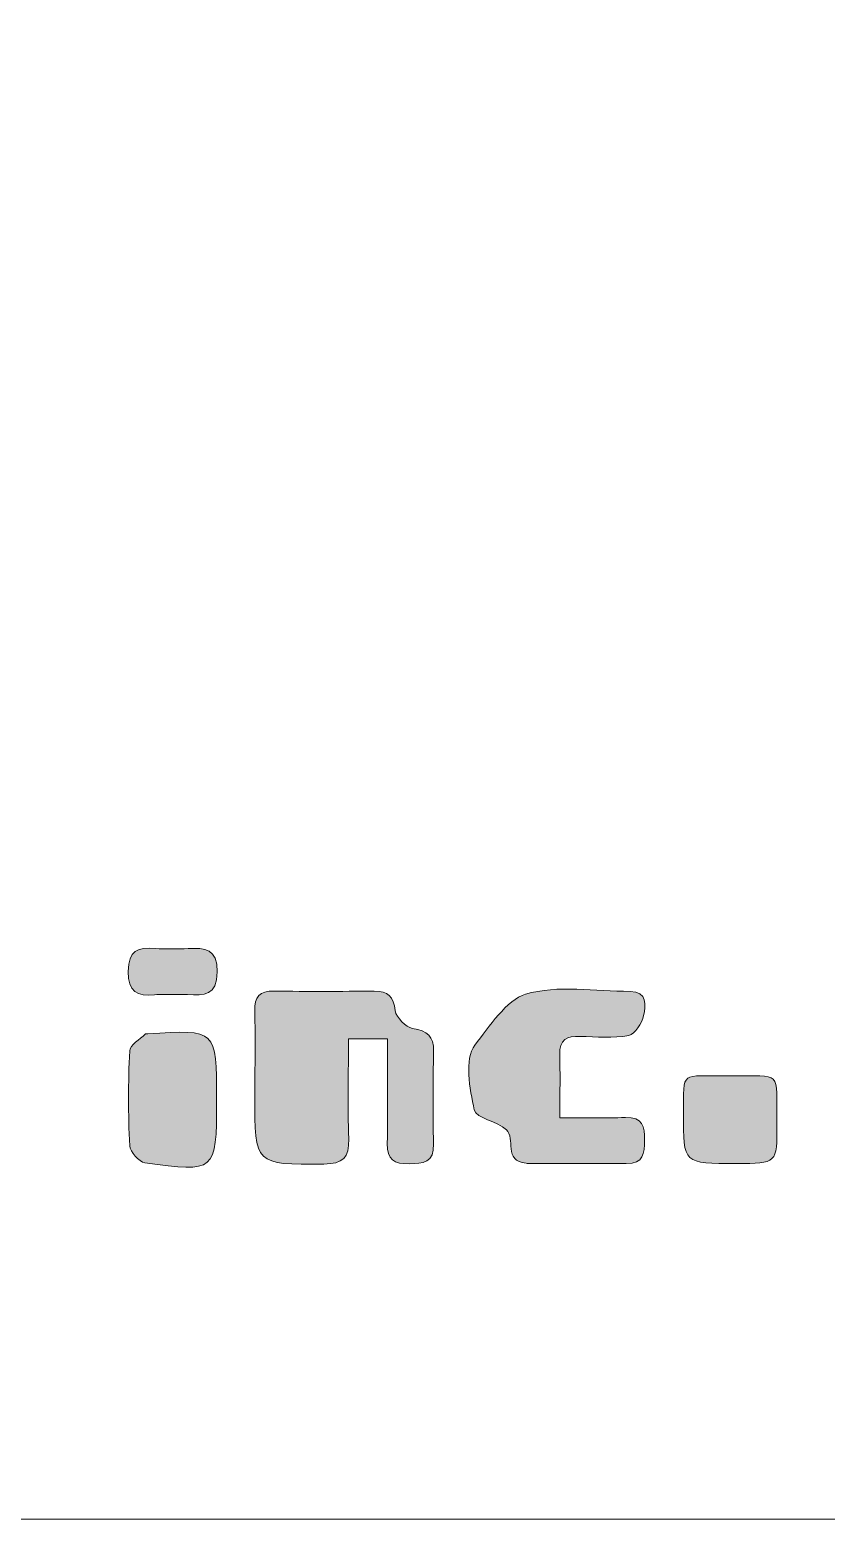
# Model space of a CAD drawing. Header units: inches. Extents: x 0 to 8, y -5.01 to 0.
# Drawn here: x 5.627 to 6.273, y -5.008 to -3.802 of the extents above; entities that cross this region are included whole.
import ezdxf

# ---------------------------------------------------------------- set-up
doc = ezdxf.new("R2010")
doc.units = ezdxf.units.IN
doc.header["$MEASUREMENT"] = 0
doc.layers.add('Layer 1', color=7, linetype='Continuous')

# ---------------------------------------------------------------- blocks, each defined once
blk = doc.blocks.new('block 2')
at = {"layer": 'Layer 1', "true_color": 0xffffff}
h = blk.add_hatch(color=7, dxfattribs=at)
edge = h.paths.add_edge_path()
edge.add_spline(control_points=[(5.7425, -4.5835), (5.7377, -4.5835), (5.7328, -4.583), (5.7281, -4.5836), (5.7139, -4.5851), (5.7068, -4.5814), (5.7068, -4.5647), (5.7068, -4.5477), (5.7148, -4.5452), (5.7285, -4.5461), (5.7374, -4.5468), (5.7464, -4.5466), (5.7554, -4.5462), (5.769, -4.5455), (5.779, -4.5462), (5.7789, -4.5651), (5.7789, -4.5846), (5.7681, -4.5841), (5.7549, -4.5835), (5.7508, -4.5833), (5.7467, -4.5835), (5.7425, -4.5835)], knot_values=[0, 0, 0, 0, 1, 1, 1, 2, 2, 2, 3, 3, 3, 4, 4, 4, 5, 5, 5, 6, 6, 6, 7, 7, 7, 7], degree=3, periodic=1)
h = blk.add_hatch(color=7, dxfattribs=at)
edge = h.paths.add_edge_path()
edge.add_spline(control_points=[(5.8853, -4.6193), (5.8853, -4.6466), (5.8845, -4.6735), (5.8855, -4.7003), (5.8861, -4.7158), (5.8808, -4.7205), (5.8653, -4.7207), (5.8094, -4.7211), (5.8094, -4.7217), (5.8094, -4.6654), (5.8095, -4.6425), (5.8098, -4.6196), (5.8094, -4.5968), (5.8091, -4.5854), (5.8133, -4.5804), (5.8251, -4.5806), (5.8521, -4.5811), (5.8791, -4.5809), (5.9062, -4.5807), (5.9173, -4.5806), (5.9216, -4.5852), (5.9232, -4.5965), (5.924, -4.6021), (5.9317, -4.6099), (5.9373, -4.6109), (5.9491, -4.6129), (5.9545, -4.6171), (5.9543, -4.6294), (5.9538, -4.6544), (5.9535, -4.6793), (5.9543, -4.7043), (5.9548, -4.7198), (5.9459, -4.7203), (5.9344, -4.7205), (5.9225, -4.7207), (5.9164, -4.7174), (5.9167, -4.7041), (5.9173, -4.6764), (5.9169, -4.6488), (5.9169, -4.6193), (5.9063, -4.6193), (5.8972, -4.6193), (5.8853, -4.6193)], knot_values=[0, 0, 0, 0, 1, 1, 1, 2, 2, 2, 3, 3, 3, 4, 4, 4, 5, 5, 5, 6, 6, 6, 7, 7, 7, 8, 8, 8, 9, 9, 9, 10, 10, 10, 11, 11, 11, 12, 12, 12, 13, 13, 13, 14, 14, 14, 14], degree=3, periodic=1)
h = blk.add_hatch(color=7, dxfattribs=at)
edge = h.paths.add_edge_path()
edge.add_spline(control_points=[(6.0566, -4.6832), (6.0767, -4.6832), (6.0933, -4.6837), (6.1097, -4.683), (6.1238, -4.6824), (6.1254, -4.6902), (6.1252, -4.7014), (6.1251, -4.7119), (6.1248, -4.7207), (6.1103, -4.7204), (6.0847, -4.7199), (6.059, -4.7203), (6.0334, -4.7203), (6.032, -4.7203), (6.0306, -4.7203), (6.0292, -4.7201), (6.0109, -4.7183), (6.0207, -4.7), (6.0133, -4.693), (6.0059, -4.6859), (5.9888, -4.6837), (5.9873, -4.6769), (5.9835, -4.6597), (5.9791, -4.6358), (5.9878, -4.6244), (5.9992, -4.6095), (6.0136, -4.5878), (6.0288, -4.5832), (6.0549, -4.5754), (6.0851, -4.5808), (6.1135, -4.5809), (6.1279, -4.581), (6.1262, -4.5925), (6.1245, -4.6005), (6.1232, -4.6066), (6.1175, -4.6156), (6.1125, -4.6166), (6.0997, -4.6189), (6.0863, -4.6178), (6.0731, -4.6173), (6.0622, -4.6168), (6.0561, -4.6199), (6.0565, -4.6322), (6.057, -4.6481), (6.0566, -4.664), (6.0566, -4.6832)], knot_values=[0, 0, 0, 0, 1, 1, 1, 2, 2, 2, 3, 3, 3, 4, 4, 4, 5, 5, 5, 6, 6, 6, 7, 7, 7, 8, 8, 8, 9, 9, 9, 10, 10, 10, 11, 11, 11, 12, 12, 12, 13, 13, 13, 14, 14, 14, 15, 15, 15, 15], degree=3, periodic=1)
h = blk.add_hatch(color=7, dxfattribs=at)
edge = h.paths.add_edge_path()
edge.add_spline(control_points=[(5.7784, -4.6679), (5.7784, -4.6686), (5.7784, -4.6693), (5.7784, -4.67), (5.7784, -4.7269), (5.7776, -4.7278), (5.7203, -4.7197), (5.7155, -4.719), (5.7082, -4.7108), (5.708, -4.7059), (5.7067, -4.6803), (5.7067, -4.6546), (5.708, -4.6291), (5.7082, -4.6243), (5.7162, -4.6199), (5.7207, -4.6154), (5.721, -4.615), (5.722, -4.6154), (5.7227, -4.6153), (5.7784, -4.6117), (5.7784, -4.6117), (5.7784, -4.6679)], knot_values=[0, 0, 0, 0, 1, 1, 1, 2, 2, 2, 3, 3, 3, 4, 4, 4, 5, 5, 5, 6, 6, 6, 7, 7, 7, 7], degree=3, periodic=1)
h = blk.add_hatch(color=7, dxfattribs=at)
edge = h.paths.add_edge_path()
edge.add_spline(control_points=[(6.1946, -4.6492), (6.2378, -4.6499), (6.2321, -4.6431), (6.2325, -4.6883), (6.2328, -4.7203), (6.2326, -4.7203), (6.1997, -4.7203), (6.1567, -4.7204), (6.1565, -4.7204), (6.1568, -4.6799), (6.1571, -4.6439), (6.153, -4.6498), (6.1946, -4.6492)], knot_values=[0, 0, 0, 0, 1, 1, 1, 2, 2, 2, 3, 3, 3, 4, 4, 4, 4], degree=3, periodic=1)
at = {"layer": 'Layer 1', "lineweight": 0}
for points, knots in [([(0.0042, -0.0042), (2.6708, -0.0042), (5.3375, -0.0042), (8.0042, -0.0042), (8.0042, -1.6722), (8.0042, -3.3403), (8.0042, -5.0083), (5.3375, -5.0083), (2.6708, -5.0083), (0.0042, -5.0083), (0.0042, -3.3403), (0.0042, -1.6722), (0.0042, -0.0042)], [0, 0, 0, 0, 1, 1, 1, 2, 2, 2, 3, 3, 3, 4, 4, 4, 4]), ([(5.7425, -4.5835), (5.7467, -4.5835), (5.7508, -4.5833), (5.7549, -4.5835), (5.7681, -4.5841), (5.7789, -4.5846), (5.7789, -4.5651), (5.779, -4.5462), (5.769, -4.5455), (5.7554, -4.5462), (5.7464, -4.5466), (5.7374, -4.5468), (5.7285, -4.5461), (5.7148, -4.5452), (5.7068, -4.5477), (5.7068, -4.5647), (5.7068, -4.5814), (5.7139, -4.5851), (5.7281, -4.5836), (5.7328, -4.583), (5.7377, -4.5835), (5.7425, -4.5835)], [0, 0, 0, 0, 1, 1, 1, 2, 2, 2, 3, 3, 3, 4, 4, 4, 5, 5, 5, 6, 6, 6, 7, 7, 7, 7]), ([(5.7425, -4.5835), (5.7377, -4.5835), (5.7328, -4.583), (5.7281, -4.5836), (5.7139, -4.5851), (5.7068, -4.5814), (5.7068, -4.5647), (5.7068, -4.5477), (5.7148, -4.5452), (5.7285, -4.5461), (5.7374, -4.5468), (5.7464, -4.5466), (5.7554, -4.5462), (5.769, -4.5455), (5.779, -4.5462), (5.7789, -4.5651), (5.7789, -4.5846), (5.7681, -4.5841), (5.7549, -4.5835), (5.7508, -4.5833), (5.7467, -4.5835), (5.7425, -4.5835)], [0, 0, 0, 0, 1, 1, 1, 2, 2, 2, 3, 3, 3, 4, 4, 4, 5, 5, 5, 6, 6, 6, 7, 7, 7, 7]), ([(5.8853, -4.6193), (5.8972, -4.6193), (5.9063, -4.6193), (5.9169, -4.6193), (5.9169, -4.6488), (5.9173, -4.6764), (5.9167, -4.7041), (5.9164, -4.7174), (5.9225, -4.7207), (5.9344, -4.7205), (5.9459, -4.7203), (5.9548, -4.7198), (5.9543, -4.7043), (5.9535, -4.6793), (5.9538, -4.6544), (5.9543, -4.6294), (5.9545, -4.6171), (5.9491, -4.6129), (5.9373, -4.6109), (5.9317, -4.6099), (5.924, -4.6021), (5.9232, -4.5965), (5.9216, -4.5852), (5.9173, -4.5806), (5.9062, -4.5807), (5.8791, -4.5809), (5.8521, -4.5811), (5.8251, -4.5806), (5.8133, -4.5804), (5.8091, -4.5854), (5.8094, -4.5968), (5.8098, -4.6196), (5.8095, -4.6425), (5.8094, -4.6654), (5.8094, -4.7217), (5.8094, -4.7211), (5.8653, -4.7207), (5.8808, -4.7205), (5.8861, -4.7158), (5.8855, -4.7003), (5.8845, -4.6735), (5.8853, -4.6466), (5.8853, -4.6193)], [0, 0, 0, 0, 1, 1, 1, 2, 2, 2, 3, 3, 3, 4, 4, 4, 5, 5, 5, 6, 6, 6, 7, 7, 7, 8, 8, 8, 9, 9, 9, 10, 10, 10, 11, 11, 11, 12, 12, 12, 13, 13, 13, 14, 14, 14, 14]), ([(5.8853, -4.6193), (5.8853, -4.6466), (5.8845, -4.6735), (5.8855, -4.7003), (5.8861, -4.7158), (5.8808, -4.7205), (5.8653, -4.7207), (5.8094, -4.7211), (5.8094, -4.7217), (5.8094, -4.6654), (5.8095, -4.6425), (5.8098, -4.6196), (5.8094, -4.5968), (5.8091, -4.5854), (5.8133, -4.5804), (5.8251, -4.5806), (5.8521, -4.5811), (5.8791, -4.5809), (5.9062, -4.5807), (5.9173, -4.5806), (5.9216, -4.5852), (5.9232, -4.5965), (5.924, -4.6021), (5.9317, -4.6099), (5.9373, -4.6109), (5.9491, -4.6129), (5.9545, -4.6171), (5.9543, -4.6294), (5.9538, -4.6544), (5.9535, -4.6793), (5.9543, -4.7043), (5.9548, -4.7198), (5.9459, -4.7203), (5.9344, -4.7205), (5.9225, -4.7207), (5.9164, -4.7174), (5.9167, -4.7041), (5.9173, -4.6764), (5.9169, -4.6488), (5.9169, -4.6193), (5.9063, -4.6193), (5.8972, -4.6193), (5.8853, -4.6193)], [0, 0, 0, 0, 1, 1, 1, 2, 2, 2, 3, 3, 3, 4, 4, 4, 5, 5, 5, 6, 6, 6, 7, 7, 7, 8, 8, 8, 9, 9, 9, 10, 10, 10, 11, 11, 11, 12, 12, 12, 13, 13, 13, 14, 14, 14, 14]), ([(6.0566, -4.6832), (6.0566, -4.664), (6.057, -4.6481), (6.0565, -4.6322), (6.0561, -4.6199), (6.0622, -4.6168), (6.0731, -4.6173), (6.0863, -4.6178), (6.0997, -4.6189), (6.1125, -4.6166), (6.1175, -4.6156), (6.1232, -4.6066), (6.1245, -4.6005), (6.1262, -4.5925), (6.1279, -4.581), (6.1135, -4.5809), (6.0851, -4.5808), (6.0549, -4.5754), (6.0288, -4.5832), (6.0136, -4.5878), (5.9992, -4.6095), (5.9878, -4.6244), (5.9791, -4.6358), (5.9835, -4.6597), (5.9873, -4.6769), (5.9888, -4.6837), (6.0059, -4.6859), (6.0133, -4.693), (6.0207, -4.7), (6.0109, -4.7183), (6.0292, -4.7201), (6.0306, -4.7203), (6.032, -4.7203), (6.0334, -4.7203), (6.059, -4.7203), (6.0847, -4.7199), (6.1103, -4.7204), (6.1248, -4.7207), (6.1251, -4.7119), (6.1252, -4.7014), (6.1254, -4.6902), (6.1238, -4.6824), (6.1097, -4.683), (6.0933, -4.6837), (6.0767, -4.6832), (6.0566, -4.6832)], [0, 0, 0, 0, 1, 1, 1, 2, 2, 2, 3, 3, 3, 4, 4, 4, 5, 5, 5, 6, 6, 6, 7, 7, 7, 8, 8, 8, 9, 9, 9, 10, 10, 10, 11, 11, 11, 12, 12, 12, 13, 13, 13, 14, 14, 14, 15, 15, 15, 15]), ([(6.0566, -4.6832), (6.0767, -4.6832), (6.0933, -4.6837), (6.1097, -4.683), (6.1238, -4.6824), (6.1254, -4.6902), (6.1252, -4.7014), (6.1251, -4.7119), (6.1248, -4.7207), (6.1103, -4.7204), (6.0847, -4.7199), (6.059, -4.7203), (6.0334, -4.7203), (6.032, -4.7203), (6.0306, -4.7203), (6.0292, -4.7201), (6.0109, -4.7183), (6.0207, -4.7), (6.0133, -4.693), (6.0059, -4.6859), (5.9888, -4.6837), (5.9873, -4.6769), (5.9835, -4.6597), (5.9791, -4.6358), (5.9878, -4.6244), (5.9992, -4.6095), (6.0136, -4.5878), (6.0288, -4.5832), (6.0549, -4.5754), (6.0851, -4.5808), (6.1135, -4.5809), (6.1279, -4.581), (6.1262, -4.5925), (6.1245, -4.6005), (6.1232, -4.6066), (6.1175, -4.6156), (6.1125, -4.6166), (6.0997, -4.6189), (6.0863, -4.6178), (6.0731, -4.6173), (6.0622, -4.6168), (6.0561, -4.6199), (6.0565, -4.6322), (6.057, -4.6481), (6.0566, -4.664), (6.0566, -4.6832)], [0, 0, 0, 0, 1, 1, 1, 2, 2, 2, 3, 3, 3, 4, 4, 4, 5, 5, 5, 6, 6, 6, 7, 7, 7, 8, 8, 8, 9, 9, 9, 10, 10, 10, 11, 11, 11, 12, 12, 12, 13, 13, 13, 14, 14, 14, 15, 15, 15, 15]), ([(5.7784, -4.6679), (5.7784, -4.6117), (5.7784, -4.6117), (5.7227, -4.6153), (5.722, -4.6154), (5.721, -4.615), (5.7207, -4.6154), (5.7162, -4.6199), (5.7082, -4.6243), (5.708, -4.6291), (5.7067, -4.6546), (5.7067, -4.6803), (5.708, -4.7059), (5.7082, -4.7108), (5.7155, -4.719), (5.7203, -4.7197), (5.7776, -4.7278), (5.7784, -4.7269), (5.7784, -4.67), (5.7784, -4.6693), (5.7784, -4.6686), (5.7784, -4.6679)], [0, 0, 0, 0, 1, 1, 1, 2, 2, 2, 3, 3, 3, 4, 4, 4, 5, 5, 5, 6, 6, 6, 7, 7, 7, 7]), ([(5.7784, -4.6679), (5.7784, -4.6686), (5.7784, -4.6693), (5.7784, -4.67), (5.7784, -4.7269), (5.7776, -4.7278), (5.7203, -4.7197), (5.7155, -4.719), (5.7082, -4.7108), (5.708, -4.7059), (5.7067, -4.6803), (5.7067, -4.6546), (5.708, -4.6291), (5.7082, -4.6243), (5.7162, -4.6199), (5.7207, -4.6154), (5.721, -4.615), (5.722, -4.6154), (5.7227, -4.6153), (5.7784, -4.6117), (5.7784, -4.6117), (5.7784, -4.6679)], [0, 0, 0, 0, 1, 1, 1, 2, 2, 2, 3, 3, 3, 4, 4, 4, 5, 5, 5, 6, 6, 6, 7, 7, 7, 7]), ([(6.1946, -4.6492), (6.153, -4.6498), (6.1571, -4.6439), (6.1568, -4.6799), (6.1565, -4.7204), (6.1567, -4.7204), (6.1997, -4.7203), (6.2326, -4.7203), (6.2328, -4.7203), (6.2325, -4.6883), (6.2321, -4.6431), (6.2378, -4.6499), (6.1946, -4.6492)], [0, 0, 0, 0, 1, 1, 1, 2, 2, 2, 3, 3, 3, 4, 4, 4, 4]), ([(6.1946, -4.6492), (6.2378, -4.6499), (6.2321, -4.6431), (6.2325, -4.6883), (6.2328, -4.7203), (6.2326, -4.7203), (6.1997, -4.7203), (6.1567, -4.7204), (6.1565, -4.7204), (6.1568, -4.6799), (6.1571, -4.6439), (6.153, -4.6498), (6.1946, -4.6492)], [0, 0, 0, 0, 1, 1, 1, 2, 2, 2, 3, 3, 3, 4, 4, 4, 4])]:
    blk.add_open_spline(points, degree=3, knots=knots, dxfattribs=at)

msp = doc.modelspace()

# ---------------------------------------------------------------- block references
at = {"layer": 'Layer 1'}
msp.add_blockref('block 2', (0, 0), dxfattribs=at)

doc.saveas('drawing.dxf')
